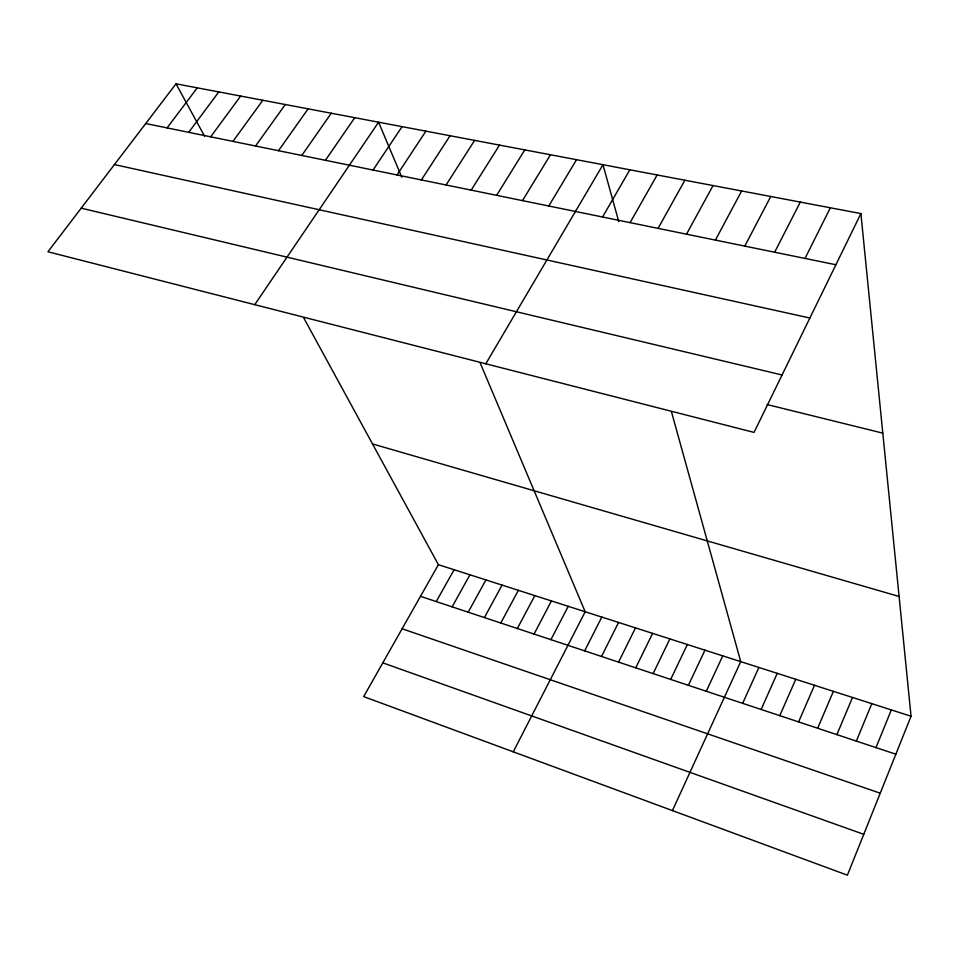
<?xml version="1.0" encoding="UTF-8"?>
<svg xmlns="http://www.w3.org/2000/svg" width="959" height="959" viewBox="0 0 959 959"><rect width="100%" height="100%" fill="white"/><g stroke="black" fill="none" stroke-linecap="round" stroke-linejoin="round"><path stroke-width="1.44" d="M860.894 213.569L754.026 432.401L47.95 251.773L176.012 83.817L860.894 213.569L911.05 716.241L847.396 875.183L363.677 696.606L438.407 564.695L303.583 317.609M875.987 747.612L891.331 709.912M856.339 741.079L871.815 703.654M836.895 734.63L852.515 697.469M817.655 728.241L833.395 691.343M798.607 721.911L814.491 685.277M779.775 715.654L795.766 679.272M761.122 709.468L777.234 673.326M742.662 703.331L758.893 667.452M672.427 810.583L740.732 661.626L671.468 411.771M706.304 691.259L722.75 655.86M688.394 685.313L704.961 650.154M670.677 679.428L687.339 644.508M653.127 673.602L669.885 638.91M635.757 667.836L652.611 633.372M618.555 662.118L635.505 627.893M805.021 258.439L830.35 207.779M601.521 656.459L618.567 622.463M584.654 650.861L601.796 617.081M774.656 252.217L800.309 202.085M513.269 751.832L585.182 611.758L480.123 362.79M550.91 639.665L568.231 606.316M744.795 246.115L770.748 196.487M534.043 634.055L551.437 600.933M517.333 628.517L534.822 595.611M715.414 240.098L741.655 190.985M500.79 623.014L518.363 590.324M484.415 617.584L502.06 585.098M686.512 234.188L713.04 185.555M468.196 612.19L485.913 579.931M658.078 228.374L684.87 180.22M452.133 606.867L469.934 574.801M436.225 601.581L454.098 569.73M630.099 222.644L657.143 174.97M602.564 217.01L629.847 169.803M485.793 363.785L602.971 164.708L618.783 221.733M548.776 206.005L576.515 159.697M522.499 200.623L550.454 154.759M496.642 195.336L524.789 149.892M471.169 190.122L499.519 145.109M446.079 184.991L474.609 140.386M421.361 179.932L450.071 135.746M397.026 174.946L425.904 131.167M373.039 170.043L402.073 126.648M254.746 304.674L378.589 122.201L401.833 177.259M325.413 160.297L354.758 117.681M301.785 155.466L331.263 113.234M278.506 150.695L308.115 108.846M255.562 146.008L285.303 104.531M232.953 141.381L262.814 100.263M210.68 136.825L240.649 96.068M188.719 132.33L218.796 91.932M167.07 127.895L197.254 87.844M145.732 123.531L835.9 264.756M114.433 164.576L809.887 318.016M81.203 208.163L782.064 374.981M767.068 404.542L882.807 433.144M372.512 443.933L899.098 596.474M438.407 564.695L911.05 716.241M420.474 596.342L895.85 754.206M402.109 628.768L880.23 793.189M382.809 662.849L863.759 834.318M176.012 83.817L204.567 136.166"/></g></svg>
